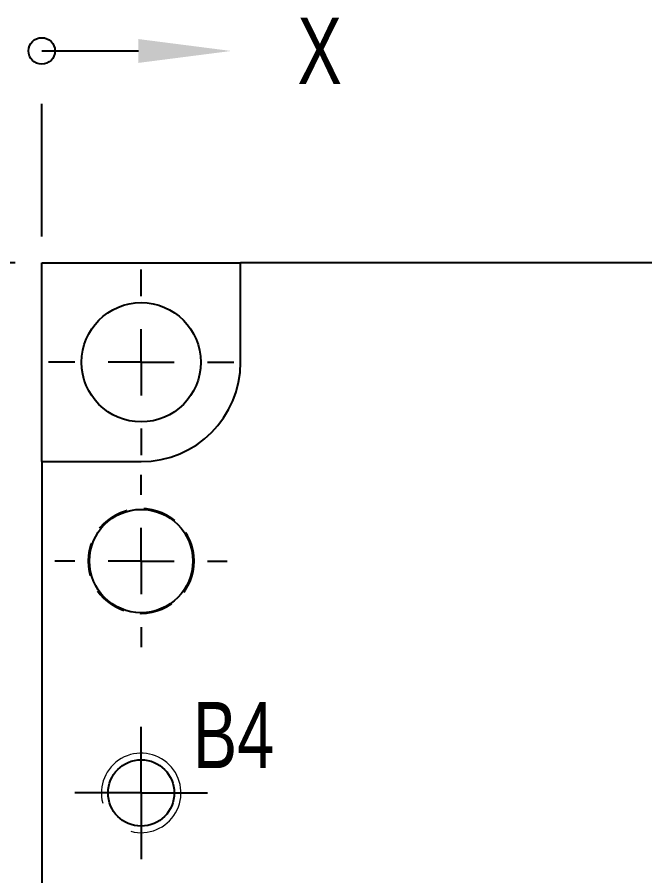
# Model space of a CAD drawing. Header units: millimetres. Extents: x -5 to 1672, y 0 to 1180.
# Drawn here: x 1259.3 to 1306.7, y 862.1 to 926.9 of the extents above; entities that cross this region are included whole.
import ezdxf

# ---------------------------------------------------------------- set-up
doc = ezdxf.new("R2010")
doc.units = ezdxf.units.MM
doc.header["$LTSCALE"] = 2
doc.linetypes.add('HIDDEN', pattern=[1.905, 1.27, -0.635])
doc.layers.add('SLD-0', color=7, linetype='Continuous')
doc.styles.add('SLDTEXTSTYLE0', font='TXT', dxfattribs={"width": 0.75})

# ---------------------------------------------------------------- blocks, each defined once
blk = doc.blocks.new('SW_CENTERMARKSYMBOL_1')
at = {"layer": 'SLD-0', "color": 0}
for p, q in [((0, 5), (0, 7)), ((0, 0), (0, 2.5)), ((-5, 0), (-7, 0)), ((0, 0), (-2.5, 0)), ((0, 0), (0, -2.5)), ((0, 0), (2.5, 0)), ((5, 0), (7, 0)), ((0, -5), (0, -7))]:
    blk.add_line(p, q, dxfattribs=at)
blk = doc.blocks.new('SW_CENTERMARKSYMBOL_19')
at = {"layer": 'SLD-0', "color": 0}
for p, q in [((0, 5), (0, 6.5)), ((0, 0), (0, 2.5)), ((-5, 0), (-6.5, 0)), ((0, 0), (-2.5, 0)), ((0, 0), (0, -2.5)), ((0, 0), (2.5, 0)), ((5, 0), (6.5, 0)), ((0, -5), (0, -6.5))]:
    blk.add_line(p, q, dxfattribs=at)
blk = doc.blocks.new('SW_CENTERMARKSYMBOL_27')
at = {"layer": 'SLD-0', "color": 0}
for p, q in [((0, 2.5), (0, 5)), ((0, 0), (0, 2.5)), ((-2.5, 0), (-5, 0)), ((0, 0), (-2.5, 0)), ((0, 0), (0, -2.5)), ((0, 0), (2.5, 0)), ((2.5, 0), (5, 0)), ((0, -2.5), (0, -5))]:
    blk.add_line(p, q, dxfattribs=at)
blk = doc.blocks.new('SW_DATUMORIGIN_0')
at = {"layer": 'SLD-0', "color": 0}
for p, q in [((0, 13.993), (7.292, 13.993)), ((0, 0), (0, 9.993)), ((-2, -2), (-16.618, -2)), ((-12.618, -2), (-12.618, -11.187))]:
    blk.add_line(p, q, dxfattribs=at)
for centre in [(0, 13.993), (-12.618, -2)]:
    blk.add_circle(centre, 1, dxfattribs=at)
for points in [[(14.292, 13.993), (7.292, 14.893), (7.292, 13.093)], [(-12.618, -18.187), (-11.718, -11.187), (-13.518, -11.187)]]:
    blk.add_solid(points, dxfattribs=at)
at = {"layer": 'SLD-0', "color": 0, "char_height": 5, "attachment_point": 1, "style": 'SLDTEXTSTYLE0'}
for s, insert in [('0', (-5.847, 16.47)), ('X', (19.292, 16.497)), ('0', (-14.465, 6.477)), ('Y', (-14.59, -20.71))]:
    blk.add_mtext(s, dxfattribs=dict(at, insert=insert))

msp = doc.modelspace()

# ---------------------------------------------------------------- linework, layer by layer
at = {"color": 7, "linetype": 'Continuous', "lineweight": 25}
for p, q in [((1261.1948313, 908.3130997), (1276.1948813, 908.3130997)), ((1261.1948313, 893.3130497), (1261.1948313, 908.3130997)), ((1276.1948813, 900.8130997), (1276.1948813, 908.3130997)), ((1451.1948313, 908.3130997), (1276.1948813, 908.3130997)), ((1261.1948313, 893.3130497), (1261.1948313, 830.1881497)), ((1261.1948313, 893.3130497), (1268.6948313, 893.3130497))]:
    msp.add_line(p, q, dxfattribs=at)
for centre, radius in [((1268.6948313, 900.8130997), 4.5), ((1268.6948313, 885.8130997), 3.9), ((1268.6948313, 868.3130997), 2.5)]:
    msp.add_circle(centre, radius, dxfattribs=at)
at = {"color": 190, "linetype": 'HIDDEN', "lineweight": 18}
msp.add_circle((1268.6948313, 885.8130997), 4, dxfattribs=at)
at = {"color": 7, "linetype": 'Continuous', "lineweight": 25}
msp.add_arc((1268.6948313, 900.8130997), 7.50005, 270, 360, dxfattribs=at)
at = {"color": 7, "linetype": 'Continuous', "lineweight": 18}
msp.add_arc((1268.6948313, 868.3130997), 3, 255, 195, dxfattribs=at)

# ---------------------------------------------------------------- block references
at = {"layer": 'SLD-0'}
for name, p in [('SW_DATUMORIGIN_0', (1261.1948313, 910.3130997)), ('SW_CENTERMARKSYMBOL_1', (1268.6948313, 900.8130997)), ('SW_CENTERMARKSYMBOL_19', (1268.6948313, 885.8130997)), ('SW_CENTERMARKSYMBOL_27', (1268.6948313, 868.3130997))]:
    msp.add_blockref(name, p, dxfattribs=at)

# ---------------------------------------------------------------- texts
at = {"layer": 'SLD-0', "insert": (1272.5935451, 875.1830598), "char_height": 5, "attachment_point": 1, "style": 'SLDTEXTSTYLE0'}
msp.add_mtext('B4', dxfattribs=at)

doc.saveas('drawing.dxf')
